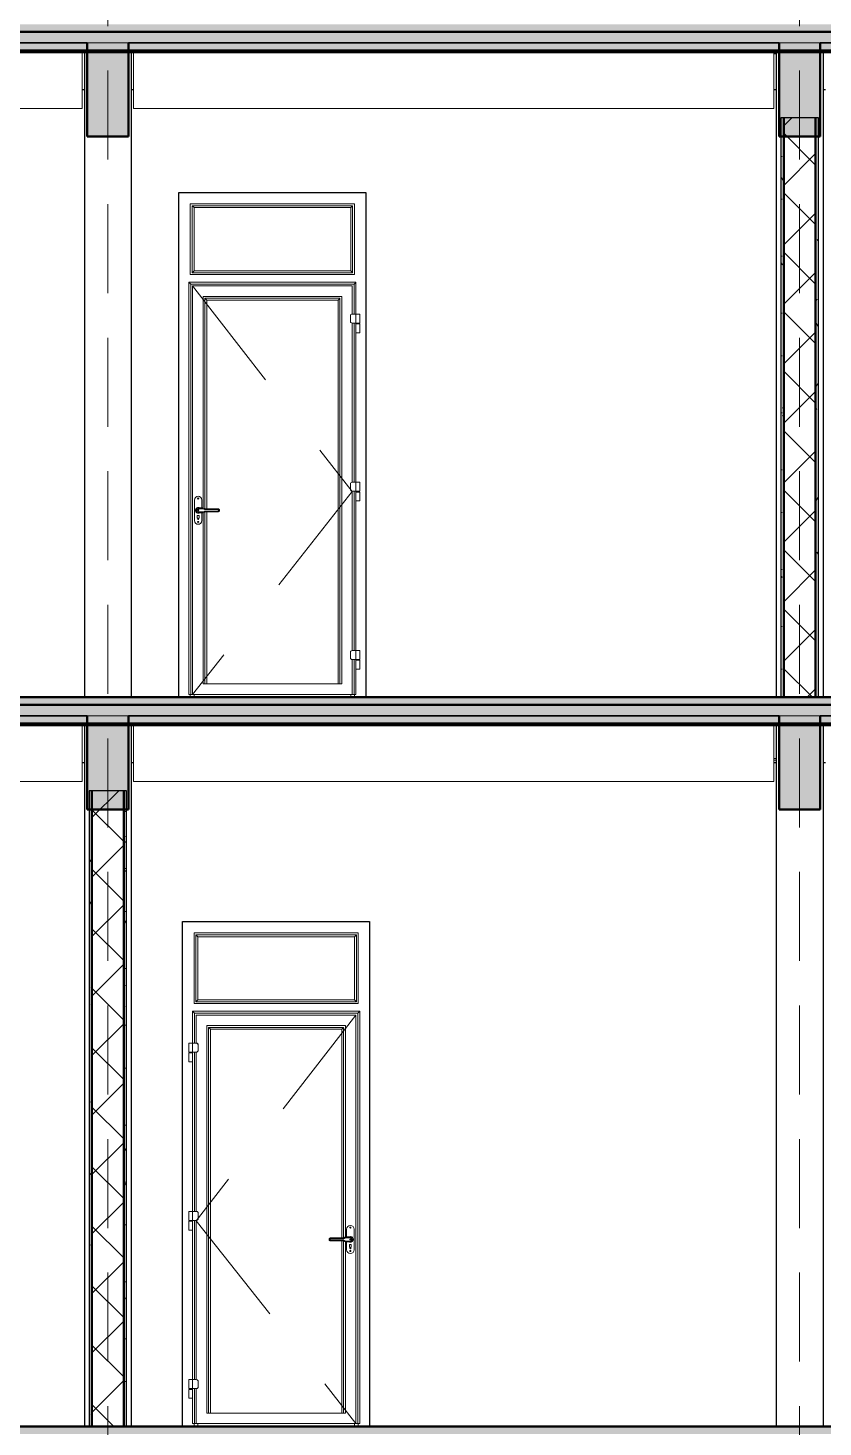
# Model space of a CAD drawing. Header units: millimetres. Extents: x -20510 to 108935, y -243239 to 20306.
# Drawn here: x 94223 to 98475, y -4 to 7480 of the extents above; entities that cross this region are included whole.
import ezdxf

# ---------------------------------------------------------------- set-up
doc = ezdxf.new("R2010")
doc.units = ezdxf.units.MM
doc.linetypes.add('Centre', pattern=[3175, 635, -476.25, 1587.5, -476.25])
doc.linetypes.add('Hidden', pattern=[714.375, 476.25, -238.125])
for name, color, linetype, lineweight in [('A-DOOR', 2, 'Continuous', 18), ('A-FLOR', 7, 'Continuous', 9), ('A-FLOR-HRAL', 2, 'Continuous', 9), ('A-FLOR-LEVL', 8, 'Continuous', 9), ('A-FLOR-MCUT', 7, 'Continuous', 50), ('A-FLOR-PATT', 8, 'Continuous', 9), ('A-WALL', 7, 'Continuous', 25), ('A-WALL-PATT', 8, 'Continuous', 18), ('S-BEAM', 7, 'Continuous', 9), ('S-COLS', 7, 'Continuous', 25), ('S-FNDN', 7, 'Continuous', 9), ('S-GRID', 1, 'Continuous', 9), ('S-STRS', 2, 'Continuous', 18)]:
    doc.layers.add(name, color=color, linetype=linetype, lineweight=lineweight)
pattern_1 = [(0, (68970.77, 5345.385), (304.8, 76.2), [25.146, -203.454, 25.146, -203.454, -1219.2]), (0, (68970.77, 5345.385), (304.8, 76.2), [-457.2, 25.146, -432.054, 25.146, -203.454, -533.4]), (0, (68970.77, 5345.385), (304.8, 76.2), [-1143, 25.146, -127.254, 25.146, -355.854]), (120, (69085.07, 5383.485), (-218.39114, 225.86454), [25.146, -203.454, 25.146, -203.454, -1219.2]), (120, (69085.07, 5383.485), (-218.39114, 225.86454), [-457.2, 25.146, -432.054, 25.146, -203.454, -533.4]), (120, (69085.07, 5383.485), (-218.39114, 225.86454), [-1143, 25.146, -127.254, 25.146, -355.854]), (240, (69123.17, 5535.885), (-86.40886, -302.06454), [25.146, -203.454, 25.146, -203.454, -1219.2]), (240, (69123.17, 5535.885), (-86.40886, -302.06454), [-457.2, 25.146, -432.054, 25.146, -203.454, -533.4]), (240, (69123.17, 5535.885), (-86.40886, -302.06454), [-1143, 25.146, -127.254, 25.146, -355.854])]
pattern_2 = [(45, (68970.77, 5345.39), (-159.099, 159.099), []), (135, (68970.77, 5345.39), (-159.099, -159.099), [])]

# ---------------------------------------------------------------- blocks, each defined once
blk = doc.blocks.new('CỬA 1 CÁNH EROWINDOW_có ô chết_ - D4_1000x2200-V3-MẶT CẮT 1-1')
at = {"layer": 'A-DOOR'}
for p, q in [((30111, 2639), (30989, 2639)), ((30111, 2261), (30111, 2639)), ((30111, 2261), (30111, 2639)), ((30111, 2639), (30989, 2639)), ((30121, 2629), (30131, 2619)), ((30979, 2629), (30121, 2629)), ((30121, 2629), (30121, 2271)), ((30969, 2619), (30979, 2629)), ((30979, 2271), (30979, 2629)), ((30989, 2639), (30989, 2261)), ((30989, 2639), (30989, 2261)), ((30969, 2619), (30131, 2619)), ((30131, 2619), (30131, 2281)), ((30969, 2281), (30969, 2619)), ((30989, 2261), (30111, 2261)), ((30989, 2261), (30111, 2261)), ((30121, 2271), (30131, 2281)), ((30121, 2271), (30979, 2271)), ((30131, 2281), (30969, 2281)), ((30979, 2271), (30969, 2281)), ((30113, 2210), (30103, 2220)), ((30103, 2050), (30103, 2220)), ((30103, 2220), (30997, 2220)), ((30987, 2210), (30113, 2210)), ((30113, 2050), (30113, 2210)), ((30123, 2050), (30123, 2200)), ((30123, 2200), (30977, 2200)), ((30123, 2200), (30123, 2050)), ((30977, 2200), (30123, 2200)), ((30977, 2200), (30977, 15)), ((30977, 15), (30977, 2200)), ((30987, 2210), (30997, 2220)), ((30987, 15), (30987, 2210)), ((30997, 2220), (30997, 15)), ((30921, 2144), (30179, 2144)), ((30179, 2144), (30179, 71)), ((30179, 2144), (30921, 2144)), ((30179, 71), (30179, 2144)), ((30189, 71), (30189, 2134)), ((30189, 2134), (30911, 2134)), ((30189, 2134), (30199, 2124)), ((30901, 2124), (30199, 2124)), ((30199, 2124), (30199, 71)), ((30911, 2134), (30901, 2124)), ((30901, 1007.8), (30901, 2124)), ((30911, 1007.9), (30911, 2134)), ((30921, 2144), (30921, 1012.7)), ((30921, 2144), (30921, 1012.7)), ((30083, 2050), (30123, 2050)), ((30083, 2050), (30083, 2001.9)), ((30103, 2001.9), (30103, 2050)), ((30133, 2040), (30133, 2011.9)), ((30123, 2001.9), (30083, 2001.9)), ((30083, 1997.6), (30083, 1950.2)), ((30083, 1997.6), (30103, 1997.6)), ((30083, 1950.2), (30103, 1950.2)), ((30085.5, 2001.9), (30085.5, 1997.6)), ((30100.5, 1997.6), (30100.5, 2001.9)), ((30103, 1150), (30103, 2001.9)), ((30103, 1950.2), (30103, 1997.6)), ((30113, 1150), (30113, 2001.9)), ((30123, 1150), (30123, 2001.9)), ((30123, 2001.9), (30123, 1150)), ((30083, 1150), (30123, 1150)), ((30083, 1150), (30083, 1101.9)), ((30103, 1101.9), (30103, 1150)), ((30133, 1140), (30133, 1111.9)), ((30123, 1101.9), (30083, 1101.9)), ((30083, 1097.6), (30083, 1050.2)), ((30083, 1097.6), (30103, 1097.6)), ((30083, 1050.2), (30103, 1050.2)), ((30085.5, 1101.9), (30085.5, 1097.6)), ((30100.5, 1097.6), (30100.5, 1101.9)), ((30103, 250), (30103, 1101.9)), ((30103, 1050.2), (30103, 1097.6)), ((30113, 250), (30113, 1101.9)), ((30123, 250), (30123, 1101.9)), ((30123, 1101.9), (30123, 250)), ((30927, 1055), (30927, 1012.9)), ((30967, 945), (30967, 1055)), ((30911.3, 1008), (30841, 1008)), ((30912.3, 1003.7), (30841, 1003.7)), ((30841, 996.3), (30912.3, 996.3)), ((30841, 992), (30911.3, 992)), ((30901, 71), (30901, 992.2)), ((30911, 71), (30911, 992.1)), ((30921.3, 1013), (30911.3, 1008)), ((30911.3, 992), (30921.3, 987)), ((30922.3, 1008.7), (30912.3, 1003.7)), ((30912.3, 996.3), (30922.3, 991.3)), ((30921, 987.3), (30921, 71)), ((30921, 987.3), (30921, 71)), ((30947, 1013), (30921.3, 1013)), ((30921.3, 987), (30947, 987)), ((30947, 1008.7), (30922.3, 1008.7)), ((30922.3, 991.3), (30947, 991.3)), ((30927, 987.1), (30927, 945)), ((30942.5, 959.7), (30942.5, 970.7)), ((30944.5, 972.7), (30949.5, 972.7)), ((30944.5, 952.7), (30944.5, 957.7)), ((30944.5, 957.7), (30944.5, 952.7)), ((30949.5, 957.7), (30949.5, 952.7)), ((30949.5, 953), (30949.5, 957.7)), ((30951.5, 970.7), (30951.5, 959.7)), ((30083, 250), (30123, 250)), ((30083, 250), (30083, 201.9)), ((30103, 201.9), (30103, 250)), ((30133, 240), (30133, 211.9)), ((30123, 201.9), (30083, 201.9)), ((30083, 197.6), (30083, 150.2)), ((30083, 197.6), (30103, 197.6)), ((30083, 150.2), (30103, 150.2)), ((30085.5, 201.9), (30085.5, 197.6)), ((30100.5, 197.6), (30100.5, 201.9)), ((30103, 15), (30103, 201.9)), ((30103, 150.2), (30103, 197.6)), ((30113, 15), (30113, 201.9)), ((30123, 15), (30123, 201.9)), ((30123, 201.9), (30123, 15)), ((30113, 15), (30103, 15)), ((30111, 0), (30111, 15)), ((30123, 15), (30113, 15)), ((30123, 15), (30977, 15)), ((30131, 0), (30131, 15)), ((30179, 71), (30189, 71)), ((30921, 71), (30179, 71)), ((30921, 71), (30911, 71)), ((30969, 0), (30969, 15)), ((30977, 15), (30987, 15)), ((30997, 15), (30987, 15)), ((30989, 15), (30989, 0))]:
    blk.add_line(p, q, dxfattribs=at)
at = {"layer": 'A-DOOR', "linetype": 'Centre', "lineweight": 18}
for p, q in [((30977, 2200), (30123, 1100)), ((30123, 1100), (30977, 15))]:
    blk.add_line(p, q, dxfattribs=at)
at = {"layer": 'A-DOOR', "flags": 128}
for points in [[(30841, 1008), (30840.7, 1008), (30840.4, 1008), (30840, 1007.9), (30839.7, 1007.9), (30839.4, 1007.8), (30839.1, 1007.8), (30838.8, 1007.7), (30838.5, 1007.6), (30838.2, 1007.5), (30837.9, 1007.4), (30837.6, 1007.2), (30837.3, 1007.1), (30837, 1006.9), (30836.8, 1006.8), (30836.5, 1006.6), (30836.2, 1006.4), (30836, 1006.2), (30835.7, 1006), (30835.5, 1005.8), (30835.3, 1005.6), (30835, 1005.3), (30834.8, 1005.1), (30834.6, 1004.8), (30834.4, 1004.6), (30834.3, 1004.3), (30834.1, 1004), (30833.9, 1003.8), (30833.8, 1003.5), (30833.7, 1003.2), (30833.5, 1002.9), (30833.4, 1002.6), (30833.3, 1002.3), (30833.3, 1002), (30833.2, 1001.7), (30833.1, 1001.4), (30833.1, 1001), (30833, 1000.7), (30833, 1000.4), (30833, 1000.1), (30833, 999.8), (30833, 999.4), (30833, 999.1), (30833.1, 998.8), (30833.1, 998.5), (30833.2, 998.2), (30833.3, 997.9), (30833.4, 997.6), (30833.5, 997.3), (30833.6, 997), (30833.7, 996.7), (30833.9, 996.4), (30834, 996.1), (30834.2, 995.8), (30834.3, 995.6), (30834.5, 995.3), (30834.7, 995), (30834.9, 994.8), (30835.1, 994.6), (30835.4, 994.3), (30835.6, 994.1), (30835.8, 993.9), (30836.1, 993.7), (30836.3, 993.5), (30836.6, 993.3), (30836.9, 993.1), (30837.2, 993), (30837.4, 992.8), (30837.7, 992.7), (30838, 992.6), (30838.3, 992.5), (30838.6, 992.4), (30838.9, 992.3), (30839.2, 992.2), (30839.6, 992.1), (30839.9, 992.1), (30840.2, 992), (30840.5, 992), (30840.8, 992), (30841, 992)], [(30947, 987), (30947.5, 987), (30948, 987), (30948.6, 987.1), (30949.1, 987.2), (30949.6, 987.3), (30950.1, 987.4), (30950.6, 987.5), (30951.1, 987.7), (30951.6, 987.8), (30952.1, 988), (30952.5, 988.2), (30953, 988.5), (30953.5, 988.7), (30953.9, 989), (30954.3, 989.3), (30954.8, 989.6), (30955.2, 989.9), (30955.6, 990.2), (30956, 990.6), (30956.3, 990.9), (30956.7, 991.3), (30957, 991.7), (30957.3, 992.1), (30957.6, 992.5), (30957.9, 993), (30958.2, 993.4), (30958.5, 993.9), (30958.7, 994.3), (30958.9, 994.8), (30959.1, 995.3), (30959.3, 995.8), (30959.5, 996.3), (30959.6, 996.8), (30959.7, 997.3), (30959.8, 997.8), (30959.9, 998.3), (30959.9, 998.8), (30960, 999.3), (30960, 999.9), (30960, 1000.4), (30960, 1000.9), (30959.9, 1001.4), (30959.9, 1001.9), (30959.8, 1002.4), (30959.7, 1003), (30959.5, 1003.5), (30959.4, 1004), (30959.2, 1004.4), (30959, 1004.9), (30958.8, 1005.4), (30958.6, 1005.9), (30958.4, 1006.3), (30958.1, 1006.8), (30957.8, 1007.2), (30957.5, 1007.7), (30957.2, 1008.1), (30956.9, 1008.5), (30956.5, 1008.9), (30956.2, 1009.2), (30955.8, 1009.6), (30955.4, 1009.9), (30955, 1010.3), (30954.6, 1010.6), (30954.1, 1010.9), (30953.7, 1011.1), (30953.3, 1011.4), (30952.8, 1011.6), (30952.3, 1011.9), (30951.8, 1012.1), (30951.4, 1012.2), (30950.9, 1012.4), (30950.4, 1012.6), (30949.9, 1012.7), (30949.3, 1012.8), (30948.8, 1012.9), (30948.3, 1012.9), (30947.8, 1013), (30947.3, 1013), (30947, 1013)]]:
    blk.add_lwpolyline(points, dxfattribs=at)
at = {"layer": 'A-DOOR'}
for centre, radius, start, end in [((30123, 2040), 10, 360, 90), ((30123, 2040), 10, 30, 90), ((30123, 2011.9), 10, 270, 0), ((30123, 2011.9), 10, 270, 300), ((30123, 2011.9), 10, 315, 345), ((30123, 1140), 10, 0, 90), ((30123, 1140), 10, 30, 90), ((30123, 1111.9), 10, 270, 0), ((30123, 1111.9), 10, 270, 300), ((30123, 1111.9), 10, 315, 345), ((30947, 1055), 20, 360, 180), ((30947, 1063.2), 3, 0, 180), ((30947, 1063.2), 3, 180, 0), ((30841, 1000), 3.66, 90, 270), ((30947, 1000), 15, 0, 120.32162), ((30947, 1000), 15, 239.67837, 0), ((30947, 1000), 15, 105, 110.04312), ((30947, 1000), 15, 249.95688, 255), ((30947, 1000), 3.02, 0, 180), ((30947, 1000), 3.02, 180, 0), ((30947, 1000), 3.02, 210, 225), ((30947, 1000), 3.02, 135, 139.32311), ((30947, 1000), 15, 90, 95.23019), ((30947, 1000), 15, 264.76981, 270), ((30947, 1000), 8.66, 270, 90), ((30947, 1000), 15, 75, 79.32587), ((30947, 1000), 15, 280.67413, 285), ((30947, 1000), 15, 60, 65.50279), ((30947, 1000), 15, 294.49721, 300), ((30947, 1000), 15, 45, 50.53074), ((30947, 1000), 15, 309.46926, 315), ((30947, 945), 20, 180, 360), ((30944.5, 970.7), 2.04, 90, 180), ((30944.5, 959.7), 1.99, 180, 268.95965), ((30944.5, 959.7), 1.99, 224.47982, 268.95965), ((30947, 937.9), 3, 0, 180), ((30947, 937.9), 3, 180, 0), ((30947, 952.7), 2.5, 180, 0), ((30949.5, 970.7), 2.04, 0, 90), ((30949.5, 959.7), 1.99, 271.04035, 0), ((30949.5, 959.7), 1.99, 271.04035, 315.52018), ((30123, 240), 10, 0, 90), ((30123, 240), 10, 30, 90), ((30123, 211.9), 10, 270, 0), ((30123, 211.9), 10, 270, 300), ((30123, 211.9), 10, 315, 345)]:
    blk.add_arc(centre, radius, start, end, dxfattribs=at)
for points in [[(30912.3, 1003.7), (30912.2, 1004.1), (30912, 1004.9), (30911.7, 1006.3), (30911.4, 1007.6), (30911.3, 1008), (30911.3, 1008)], [(30912.3, 996.3), (30912.2, 995.9), (30912, 995.1), (30911.7, 993.7), (30911.4, 992.4), (30911.3, 992), (30911.3, 992)], [(30922.3, 1008.7), (30922.2, 1009.1), (30922, 1009.9), (30921.7, 1011.3), (30921.4, 1012.6), (30921.3, 1013), (30921.3, 1013)], [(30922.3, 991.3), (30922.2, 990.9), (30922, 990.1), (30921.7, 988.7), (30921.4, 987.4), (30921.3, 987), (30921.3, 987)]]:
    blk.add_open_spline(points, degree=3, knots=[0, 0, 0, 0, 0.166667, 0.333333, 0.666667, 1, 1, 1, 1], dxfattribs=at)
blk = doc.blocks.new('M_Concrete-Rectangular-Column - COT250X400-V4-MẶT CẮT 1-1')
at = {"layer": 'S-COLS'}
for p, q in [((4225, 3750), (4225, 0)), ((4475, 3750), (4475, 0))]:
    blk.add_line(p, q, dxfattribs=at)
blk = doc.blocks.new('Railing - 150mm-2368385-MẶT CẮT 1-1')
at = {"layer": 'A-FLOR-HRAL'}
blk.add_line((7924.5, 3572.7), (7911.3, 3572.7), dxfattribs=at)
blk = doc.blocks.new('Railing - Railing-2368593-MẶT CẮT 1-1')
blk.add_blockref('Railing - 150mm-2368385-MẶT CẮT 1-1', (25300, 0))
blk = doc.blocks.new('CỬA 1 CÁNH EROWINDOW_có ô chết_ - D4_1000x2200-V9-MẶT CẮT 1-1')
at = {"layer": 'A-DOOR'}
for p, q in [((30091, 6539), (30969, 6539)), ((30091, 6161), (30091, 6539)), ((30091, 6161), (30091, 6539)), ((30091, 6539), (30969, 6539)), ((30101, 6529), (30111, 6519)), ((30101, 6529), (30101, 6171)), ((30959, 6529), (30101, 6529)), ((30949, 6519), (30111, 6519)), ((30111, 6519), (30111, 6181)), ((30949, 6519), (30959, 6529)), ((30949, 6181), (30949, 6519)), ((30959, 6171), (30959, 6529)), ((30969, 6539), (30969, 6161)), ((30969, 6539), (30969, 6161)), ((30969, 6161), (30091, 6161)), ((30969, 6161), (30091, 6161)), ((30111, 6181), (30101, 6171)), ((30101, 6171), (30959, 6171)), ((30111, 6181), (30949, 6181)), ((30949, 6181), (30959, 6171)), ((30083, 6120), (30977, 6120)), ((30083, 6120), (30093, 6110)), ((30083, 3915), (30083, 6120)), ((30967, 6110), (30093, 6110)), ((30093, 6110), (30093, 3915)), ((30103, 6100), (30957, 6100)), ((30103, 3915), (30103, 6100)), ((30957, 6100), (30103, 6100)), ((30103, 6100), (30103, 3915)), ((30957, 6100), (30957, 5950)), ((30957, 5950), (30957, 6100)), ((30977, 6120), (30967, 6110)), ((30967, 6110), (30967, 5950)), ((30977, 6120), (30977, 5950)), ((30159, 4912.7), (30159, 6044)), ((30901, 6044), (30159, 6044)), ((30159, 4912.7), (30159, 6044)), ((30159, 6044), (30901, 6044)), ((30179, 6024), (30169, 6034)), ((30169, 6034), (30169, 4907.9)), ((30169, 6034), (30891, 6034)), ((30179, 6024), (30179, 4907.8)), ((30881, 6024), (30179, 6024)), ((30881, 6024), (30891, 6034)), ((30881, 3971), (30881, 6024)), ((30891, 6034), (30891, 3971)), ((30901, 3971), (30901, 6044)), ((30901, 6044), (30901, 3971)), ((30947, 5911.9), (30947, 5940)), ((30957, 5950), (30997, 5950)), ((30977, 5950), (30977, 5901.9)), ((30997, 5901.9), (30997, 5950)), ((30997, 5901.9), (30957, 5901.9)), ((30957, 5901.9), (30957, 5050)), ((30957, 5050), (30957, 5901.9)), ((30967, 5901.9), (30967, 5050)), ((30977, 5901.9), (30977, 5050)), ((30977, 5897.6), (30977, 5850.2)), ((30977, 5897.6), (30997, 5897.6)), ((30977, 5850.2), (30997, 5850.2)), ((30979.5, 5901.9), (30979.5, 5897.6)), ((30994.5, 5897.6), (30994.5, 5901.9)), ((30997, 5850.2), (30997, 5897.6)), ((30947, 5011.9), (30947, 5040)), ((30957, 5050), (30997, 5050)), ((30977, 5050), (30977, 5001.9)), ((30997, 5001.9), (30997, 5050)), ((30113, 4955), (30113, 4845)), ((30153, 4912.9), (30153, 4955)), ((30997, 5001.9), (30957, 5001.9)), ((30957, 5001.9), (30957, 4150)), ((30957, 4150), (30957, 5001.9)), ((30967, 5001.9), (30967, 4150)), ((30977, 5001.9), (30977, 4150)), ((30977, 4997.6), (30977, 4950.2)), ((30977, 4997.6), (30997, 4997.6)), ((30977, 4950.2), (30997, 4950.2)), ((30979.5, 5001.9), (30979.5, 4997.6)), ((30994.5, 4997.6), (30994.5, 5001.9)), ((30997, 4950.2), (30997, 4997.6)), ((30128.5, 4859.7), (30128.5, 4870.7)), ((30130.5, 4872.7), (30135.5, 4872.7)), ((30158.7, 4913), (30133, 4913)), ((30157.7, 4908.7), (30133, 4908.7)), ((30133, 4891.3), (30157.7, 4891.3)), ((30133, 4887), (30158.7, 4887)), ((30137.5, 4870.7), (30137.5, 4859.7)), ((30153, 4845), (30153, 4887.1)), ((30167.7, 4903.7), (30157.7, 4908.7)), ((30157.7, 4891.3), (30167.7, 4896.3)), ((30168.7, 4908), (30158.7, 4913)), ((30158.7, 4887), (30168.7, 4892)), ((30159, 3971), (30159, 4887.3)), ((30159, 3971), (30159, 4887.3)), ((30239, 4903.7), (30167.7, 4903.7)), ((30167.7, 4896.3), (30239, 4896.3)), ((30239, 4908), (30168.7, 4908)), ((30168.7, 4892), (30239, 4892)), ((30169, 4892.1), (30169, 3971)), ((30179, 4892.2), (30179, 3971)), ((30130.5, 4852.7), (30130.5, 4857.7)), ((30130.5, 4857.7), (30130.5, 4852.7)), ((30135.5, 4857.7), (30135.5, 4852.7)), ((30135.5, 4852.7), (30135.5, 4857.7)), ((30947, 4111.9), (30947, 4140)), ((30957, 4150), (30997, 4150)), ((30977, 4150), (30977, 4101.9)), ((30997, 4101.9), (30997, 4150)), ((30997, 4101.9), (30957, 4101.9)), ((30957, 4101.9), (30957, 3915)), ((30957, 3915), (30957, 4101.9)), ((30967, 4101.9), (30967, 3915)), ((30977, 4101.9), (30977, 3915)), ((30977, 4097.6), (30977, 4050.2)), ((30977, 4097.6), (30997, 4097.6)), ((30977, 4050.2), (30997, 4050.2)), ((30979.5, 4101.9), (30979.5, 4097.6)), ((30994.5, 4097.6), (30994.5, 4101.9)), ((30997, 4050.2), (30997, 4097.6)), ((30169, 3971), (30159, 3971)), ((30901, 3971), (30159, 3971)), ((30891, 3971), (30901, 3971)), ((30093, 3915), (30083, 3915)), ((30091, 3900), (30091, 3915)), ((30093, 3915), (30103, 3915)), ((30103, 3915), (30957, 3915)), ((30111, 3915), (30111, 3900)), ((30949, 3915), (30949, 3900)), ((30967, 3915), (30957, 3915)), ((30977, 3915), (30967, 3915)), ((30969, 3915), (30969, 3900))]:
    blk.add_line(p, q, dxfattribs=at)
at = {"layer": 'A-DOOR', "linetype": 'Centre', "lineweight": 18}
for p, q in [((30103, 6100), (30957, 5000)), ((30957, 5000), (30103, 3915))]:
    blk.add_line(p, q, dxfattribs=at)
at = {"layer": 'A-DOOR', "flags": 128}
for points in [[(30133, 4913), (30132.5, 4913), (30132, 4913), (30131.4, 4912.9), (30130.9, 4912.8), (30130.4, 4912.7), (30129.9, 4912.6), (30129.4, 4912.5), (30128.9, 4912.3), (30128.4, 4912.2), (30127.9, 4912), (30127.5, 4911.8), (30127, 4911.5), (30126.5, 4911.3), (30126.1, 4911), (30125.7, 4910.7), (30125.2, 4910.4), (30124.8, 4910.1), (30124.4, 4909.8), (30124, 4909.4), (30123.7, 4909.1), (30123.3, 4908.7), (30123, 4908.3), (30122.7, 4907.9), (30122.4, 4907.5), (30122.1, 4907), (30121.8, 4906.6), (30121.5, 4906.1), (30121.3, 4905.7), (30121.1, 4905.2), (30120.9, 4904.7), (30120.7, 4904.2), (30120.5, 4903.7), (30120.4, 4903.2), (30120.3, 4902.7), (30120.2, 4902.2), (30120.1, 4901.7), (30120.1, 4901.2), (30120, 4900.7), (30120, 4900.1), (30120, 4899.6), (30120, 4899.1), (30120.1, 4898.6), (30120.1, 4898.1), (30120.2, 4897.6), (30120.3, 4897), (30120.5, 4896.5), (30120.6, 4896), (30120.8, 4895.6), (30121, 4895.1), (30121.2, 4894.6), (30121.4, 4894.1), (30121.6, 4893.7), (30121.9, 4893.2), (30122.2, 4892.8), (30122.5, 4892.3), (30122.8, 4891.9), (30123.1, 4891.5), (30123.5, 4891.1), (30123.8, 4890.8), (30124.2, 4890.4), (30124.6, 4890.1), (30125, 4889.7), (30125.4, 4889.4), (30125.9, 4889.1), (30126.3, 4888.9), (30126.7, 4888.6), (30127.2, 4888.4), (30127.7, 4888.1), (30128.2, 4887.9), (30128.6, 4887.8), (30129.1, 4887.6), (30129.6, 4887.4), (30130.1, 4887.3), (30130.7, 4887.2), (30131.2, 4887.1), (30131.7, 4887.1), (30132.2, 4887), (30132.7, 4887), (30133, 4887)], [(30239, 4892), (30239.3, 4892), (30239.6, 4892), (30240, 4892.1), (30240.3, 4892.1), (30240.6, 4892.2), (30240.9, 4892.2), (30241.2, 4892.3), (30241.5, 4892.4), (30241.8, 4892.5), (30242.1, 4892.6), (30242.4, 4892.8), (30242.7, 4892.9), (30243, 4893.1), (30243.2, 4893.2), (30243.5, 4893.4), (30243.8, 4893.6), (30244, 4893.8), (30244.3, 4894), (30244.5, 4894.2), (30244.7, 4894.4), (30245, 4894.7), (30245.2, 4894.9), (30245.4, 4895.2), (30245.6, 4895.4), (30245.7, 4895.7), (30245.9, 4896), (30246.1, 4896.2), (30246.2, 4896.5), (30246.3, 4896.8), (30246.5, 4897.1), (30246.6, 4897.4), (30246.7, 4897.7), (30246.7, 4898), (30246.8, 4898.3), (30246.9, 4898.6), (30246.9, 4899), (30247, 4899.3), (30247, 4899.6), (30247, 4899.9), (30247, 4900.2), (30247, 4900.6), (30247, 4900.9), (30246.9, 4901.2), (30246.9, 4901.5), (30246.8, 4901.8), (30246.7, 4902.1), (30246.6, 4902.4), (30246.5, 4902.7), (30246.4, 4903), (30246.3, 4903.3), (30246.1, 4903.6), (30246, 4903.9), (30245.8, 4904.2), (30245.7, 4904.4), (30245.5, 4904.7), (30245.3, 4905), (30245.1, 4905.2), (30244.9, 4905.4), (30244.6, 4905.7), (30244.4, 4905.9), (30244.2, 4906.1), (30243.9, 4906.3), (30243.7, 4906.5), (30243.4, 4906.7), (30243.1, 4906.9), (30242.8, 4907), (30242.6, 4907.2), (30242.3, 4907.3), (30242, 4907.4), (30241.7, 4907.5), (30241.4, 4907.6), (30241.1, 4907.7), (30240.8, 4907.8), (30240.4, 4907.9), (30240.1, 4907.9), (30239.8, 4908), (30239.5, 4908), (30239.2, 4908), (30239, 4908)]]:
    blk.add_lwpolyline(points, dxfattribs=at)
at = {"layer": 'A-DOOR'}
for centre, radius, start, end in [((30957, 5940), 10, 90, 180), ((30957, 5940), 10, 150, 180), ((30957, 5911.9), 10, 180, 270), ((30957, 5911.9), 10, 195, 225), ((30957, 5040), 10, 90, 180), ((30957, 5040), 10, 150, 180), ((30133, 4955), 20, 0, 180), ((30133, 4963.2), 3, 0, 180), ((30133, 4963.2), 3, 180, 0), ((30957, 5011.9), 10, 180, 270), ((30957, 5011.9), 10, 195, 225), ((30133, 4900), 15, 59.67838, 180), ((30133, 4900), 15, 180, 297.21296), ((30133, 4900), 15, 129.46926, 135), ((30133, 4900), 15, 225, 230.53074), ((30133, 4900), 8.66, 90, 270), ((30133, 4900), 15, 114.49721, 120), ((30130.5, 4870.7), 2.04, 90, 180), ((30133, 4900), 15, 99.61048, 105), ((30133, 4900), 15, 255, 260.38952), ((30133, 4900), 3.02, 0, 180), ((30133, 4900), 3.02, 180, 0), ((30133, 4900), 15, 84.76981, 90), ((30133, 4900), 15, 270, 275.23019), ((30133, 4900), 3.02, 30, 45), ((30133, 4900), 3.02, 315, 330), ((30135.5, 4870.7), 2.04, 0, 90), ((30133, 4900), 15, 69.95688, 75), ((30133, 4900), 15, 285, 290.04312), ((30239, 4900), 3.66, 270, 90), ((30133, 4845), 20, 180, 0), ((30130.5, 4859.7), 1.99, 180, 268.95965), ((30130.5, 4859.7), 1.99, 224.47982, 268.95965), ((30133, 4837.9), 3, 0, 180), ((30133, 4837.9), 3, 180, 0), ((30133, 4852.7), 2.5, 180, 0), ((30135.5, 4859.7), 1.99, 271.04035, 0), ((30135.5, 4859.7), 1.99, 271.04035, 315.52018), ((30957, 4140), 10, 90, 180), ((30957, 4140), 10, 150, 180), ((30957, 4111.9), 10, 180, 270), ((30957, 4111.9), 10, 195, 225)]:
    blk.add_arc(centre, radius, start, end, dxfattribs=at)
for points in [[(30158.7, 4913), (30158.7, 4913), (30158.6, 4912.6), (30158.2, 4911), (30157.9, 4909.5), (30157.7, 4908.7)], [(30158.7, 4887), (30158.7, 4887), (30158.6, 4887.4), (30158.2, 4889), (30157.9, 4890.5), (30157.7, 4891.3)], [(30168.7, 4908), (30168.7, 4908), (30168.6, 4907.6), (30168.2, 4906), (30167.9, 4904.5), (30167.7, 4903.7)], [(30168.7, 4892), (30168.7, 4892), (30168.6, 4892.4), (30168.2, 4894), (30167.9, 4895.5), (30167.7, 4896.3)]]:
    blk.add_open_spline(points, degree=3, dxfattribs=at)
blk = doc.blocks.new('M_Concrete-Rectangular-Column - COT250X350-V16-MẶT CẮT 1-1')
at = {"layer": 'S-COLS'}
for p, q in [((4225, 7350), (4225, 3900)), ((4475, 7350), (4475, 3900))]:
    blk.add_line(p, q, dxfattribs=at)

msp = doc.modelspace()

# ---------------------------------------------------------------- hatches: boundary and pattern name
at = {"layer": 'A-FLOR-PATT'}
for points in [[(102169.1, 7460), (102255.7, 7460), (102255.7, 7500), (65450, 7500), (65450, 7460), (101979.2, 7460)], [(102169.1, 7360), (102255.7, 7360), (102255.7, 7460), (65450, 7460), (65450, 7360), (101979.2, 7360)], [(102169.1, 3860), (102255.7, 3860), (102255.7, 3900), (65450, 3900), (65450, 3860), (102074.1, 3860)], [(102169.1, 3760), (102255.7, 3760), (102255.7, 3860), (65450, 3860), (65450, 3760), (101979.2, 3760)]]:
    msp.add_hatch(color=256, dxfattribs=at).paths.add_polyline_path(points)
at = {"layer": 'A-FLOR-PATT', "lineweight": 18}
for points in [[(102169.1, 7350), (102255.7, 7350), (102255.7, 7360), (65450, 7360), (65450, 7350), (101979.2, 7350)], [(102169.1, 3750), (102255.7, 3750), (102255.7, 3760), (65450, 3760), (65450, 3750), (101979.2, 3750)]]:
    msp.add_hatch(color=256, dxfattribs=at).paths.add_polyline_path(points)
at = {"layer": 'A-FLOR-PATT'}
h = msp.add_hatch(color=256, dxfattribs=at)
h.paths.add_polyline_path([(80520.2, -40), (99650, -40), (99650, 0), (65450, 0), (65450, -40), (80140.4, -40)])
h.paths.add_polyline_path([(102255.7, -40), (102255.7, 0), (102050, 0), (102050, -40), (102169.1, -40)])
at = {"layer": 'A-WALL-PATT', "lineweight": 18}
h = msp.add_hatch(dxfattribs=at)
h.set_pattern_fill('FP_1', color=256, style=0, pattern_type=2)
h.set_pattern_definition(pattern_1)
h.paths.add_polyline_path([(98265, 3900), (98265, 7000), (98250, 7000), (98250, 3900), (98252.3, 3900)])
h = msp.add_hatch(dxfattribs=at)
h.set_pattern_fill('FP_2', color=256, style=0, pattern_type=2)
h.set_pattern_definition(pattern_2)
h.paths.add_polyline_path([(98265, 3900), (98435, 3900), (98435, 7000), (98265, 7000), (98265, 3925.1)])
h = msp.add_hatch(dxfattribs=at)
h.set_pattern_fill('FP_1', color=256, style=0, pattern_type=2)
h.set_pattern_definition(pattern_1)
h.paths.add_polyline_path([(98435, 3900), (98450, 3900), (98450, 7000), (98435, 7000), (98435, 3925.1)])
h = msp.add_hatch(dxfattribs=at)
h.set_pattern_fill('FP_1', color=256, style=0, pattern_type=2)
h.set_pattern_definition(pattern_1)
h.paths.add_polyline_path([(94550, 0), (94565, 0), (94565, 3400), (94550, 3400), (94550, 232.7)])
h = msp.add_hatch(dxfattribs=at)
h.set_pattern_fill('FP_2', color=256, style=0, pattern_type=2)
h.set_pattern_definition(pattern_2)
h.paths.add_polyline_path([(94667.9, 0), (94735, 0), (94735, 3400), (94565, 3400), (94565, 0), (94573, 0)])
h = msp.add_hatch(dxfattribs=at)
h.set_pattern_fill('FP_1', color=256, style=0, pattern_type=2)
h.set_pattern_definition(pattern_1)
h.paths.add_polyline_path([(94735, 0), (94750, 0), (94750, 3400), (94735, 3400), (94735, 78.9)])
at = {"layer": 'S-BEAM'}
for points in [[(94760, 6900), (94760, 7400), (94540, 7400), (94540, 6900), (94573, 6900)], [(98252.3, 6900), (98460, 6900), (98460, 7400), (98240, 7400), (98240, 6900)], [(94760, 3300), (94760, 3800), (94540, 3800), (94540, 3300), (94573, 3300)], [(98460, 3300), (98460, 3800), (98240, 3800), (98240, 3300), (98371, 3300)]]:
    msp.add_hatch(color=8, dxfattribs=at).paths.add_polyline_path(points)

# ---------------------------------------------------------------- linework, layer by layer
at = {"layer": 'A-FLOR', "color": 7, "lineweight": 50}
for p, q in [((65450, 7350), (102255.7, 7350)), ((102255.7, 3900), (65450, 3900)), ((65450, 3750), (102255.7, 3750)), ((99650, 0), (65450, 0))]:
    msp.add_line(p, q, dxfattribs=at)
at = {"layer": 'A-FLOR-LEVL', "linetype": 'Hidden'}
for p, q in [((102186.2, 3900), (55433.5, 3900)), ((102186.2, 0), (55433.5, 0))]:
    msp.add_line(p, q, dxfattribs=at)
at = {"layer": 'A-FLOR-MCUT'}
for p, q in [((102255.7, 7460), (65450, 7460)), ((102255.7, 7360), (65450, 7360)), ((102255.7, 3860), (65450, 3860)), ((102255.7, 3760), (65450, 3760))]:
    msp.add_line(p, q, dxfattribs=at)
at = {"layer": 'A-WALL'}
for p, q in [((94525, 7150), (94512.3, 7150)), ((94787.7, 7150), (94775, 7150)), ((98225, 7150), (98212.3, 7150)), ((98487.7, 7150), (98475, 7150)), ((95030, 3900), (95030, 6600)), ((95030, 6600), (96030, 6600)), ((96030, 6600), (96030, 3900)), ((94525, 3550), (94512.3, 3550)), ((94787.7, 3550), (94775, 3550)), ((98225, 3550), (98212.3, 3550)), ((98487.7, 3550), (98475, 3550)), ((95050, 0), (95050, 2700)), ((95050, 2700), (96050, 2700)), ((96050, 2700), (96050, 0))]:
    msp.add_line(p, q, dxfattribs=at)
at = {"layer": 'A-WALL', "lineweight": 25}
for p, q in [((98450, 7000), (98250, 7000)), ((98250, 7000), (98250, 3900)), ((98450, 3900), (98450, 7000)), ((94750, 3400), (94550, 3400)), ((94550, 3400), (94550, 0)), ((94750, 0), (94750, 3400))]:
    msp.add_line(p, q, dxfattribs=at)
at = {"layer": 'A-WALL', "lineweight": 50}
for p, q in [((98265, 7000), (98265, 3900)), ((98435, 7000), (98435, 3900)), ((94565, 3400), (94565, 0)), ((94735, 3400), (94735, 0))]:
    msp.add_line(p, q, dxfattribs=at)
at = {"layer": 'S-BEAM'}
for p, q in [((94512.3, 7350), (94512.3, 7050)), ((94760, 7400), (94540, 7400)), ((94787.7, 7050), (94787.7, 7350)), ((98212.3, 7350), (98212.3, 7050)), ((98460, 7400), (98240, 7400)), ((91187.7, 7050), (94512.3, 7050)), ((94787.7, 7050), (98212.3, 7050)), ((94512.3, 3750), (94512.3, 3450)), ((94760, 3800), (94540, 3800)), ((94787.7, 3450), (94787.7, 3750)), ((98212.3, 3750), (98212.3, 3450)), ((98460, 3800), (98240, 3800)), ((91187.7, 3450), (94512.3, 3450)), ((94787.7, 3450), (98212.3, 3450))]:
    msp.add_line(p, q, dxfattribs=at)
at = {"layer": 'S-BEAM', "lineweight": 50}
for p, q in [((94540, 7400), (94540, 6900)), ((94760, 6900), (94760, 7400)), ((98240, 7400), (98240, 6900)), ((98460, 6900), (98460, 7400)), ((94540, 6900), (94760, 6900)), ((98240, 6900), (98460, 6900)), ((94540, 3800), (94540, 3300)), ((94760, 3300), (94760, 3800)), ((98240, 3800), (98240, 3300)), ((98460, 3300), (98460, 3800)), ((94540, 3300), (94760, 3300)), ((98240, 3300), (98460, 3300))]:
    msp.add_line(p, q, dxfattribs=at)
at = {"layer": 'S-FNDN', "lineweight": 35}
for p, q in [((91160, 7400), (94540, 7400)), ((94760, 7400), (98240, 7400)), ((98460, 7400), (102040, 7400)), ((91160, 3800), (94540, 3800)), ((94760, 3800), (98240, 3800)), ((98460, 3800), (102040, 3800))]:
    msp.add_line(p, q, dxfattribs=at)
at = {"layer": 'S-FNDN'}
for p, q in [((94540, 7400), (94760, 7400)), ((98240, 7400), (98460, 7400)), ((94540, 3800), (94760, 3800)), ((98240, 3800), (98460, 3800))]:
    msp.add_line(p, q, dxfattribs=at)
at = {"layer": 'S-GRID', "linetype": 'Hidden'}
for p, q in [((94650, -3225.6), (94650, 20306.3)), ((98350, -3225.6), (98350, 20306.3))]:
    msp.add_line(p, q, dxfattribs=at)
at = {"layer": 'S-STRS'}
for p, q in [((98212.3, 7342), (98225, 7342)), ((98212.3, 3562.9), (98225, 3562.9))]:
    msp.add_line(p, q, dxfattribs=at)

# ---------------------------------------------------------------- block references
at = {"layer": 'A-DOOR'}
for name in ['CỬA 1 CÁNH EROWINDOW_có ô chết_ - D4_1000x2200-V9-MẶT CẮT 1-1', 'CỬA 1 CÁNH EROWINDOW_có ô chết_ - D4_1000x2200-V3-MẶT CẮT 1-1']:
    msp.add_blockref(name, (65000, 0), dxfattribs=at)
at = {"layer": 'A-FLOR-HRAL'}
msp.add_blockref('Railing - Railing-2368593-MẶT CẮT 1-1', (65000, 0), dxfattribs=at)
at = {"layer": 'S-COLS'}
for name, p in [('M_Concrete-Rectangular-Column - COT250X350-V16-MẶT CẮT 1-1', (90300, 0)), ('M_Concrete-Rectangular-Column - COT250X350-V16-MẶT CẮT 1-1', (94000, 0)), ('M_Concrete-Rectangular-Column - COT250X400-V4-MẶT CẮT 1-1', (90300, 0)), ('M_Concrete-Rectangular-Column - COT250X400-V4-MẶT CẮT 1-1', (94000, 0))]:
    msp.add_blockref(name, p, dxfattribs=at)

doc.saveas('drawing.dxf')
